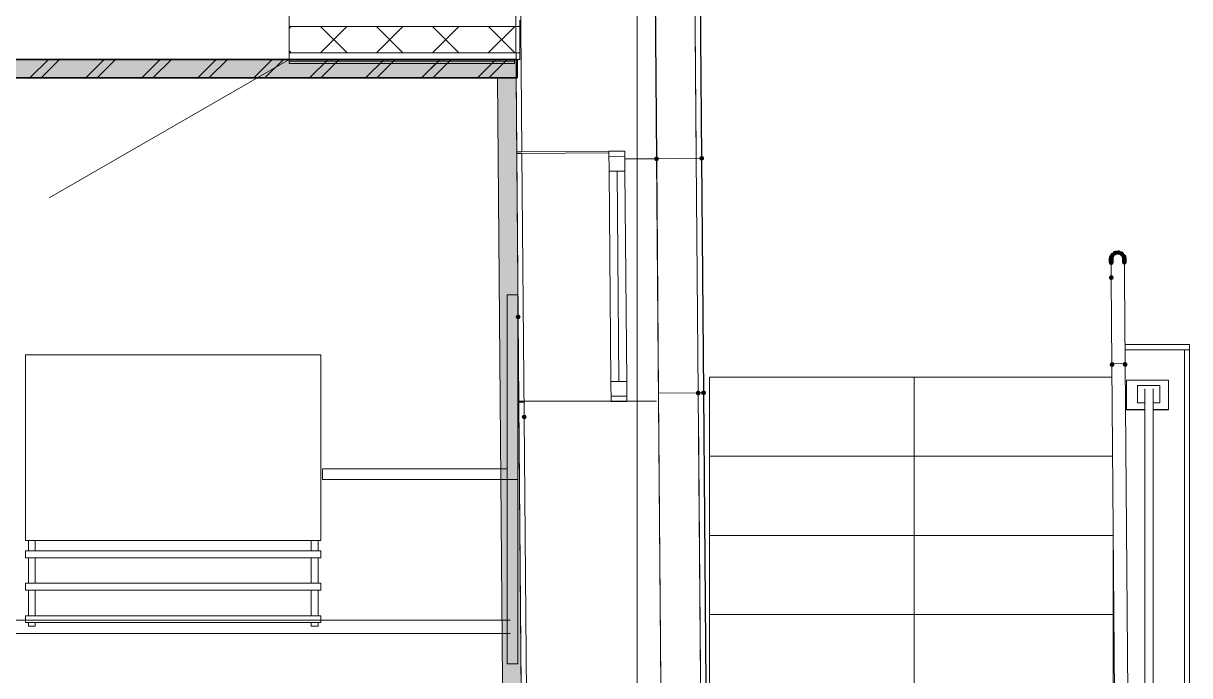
# Model space of a CAD drawing. Header units: millimetres. Extents: x -546 to 1681, y -650 to 1730.
# Drawn here: x 833.91 to 878.13, y 578.8 to 603.56 of the extents above; entities that cross this region are included whole.
import ezdxf
from ezdxf.xclip import XClip

# ---------------------------------------------------------------- set-up
doc = ezdxf.new("R2010")
doc.units = ezdxf.units.MM
doc.header["$XCLIPFRAME"] = 2

# ---------------------------------------------------------------- blocks, each defined once
blk = doc.blocks.new('3')
at = {"true_color": 0xfd8379}
h = blk.add_hatch(color=11, dxfattribs=at)
h.dxf.hatch_style = 2
h.paths.add_polyline_path([(899.805, 602.273), (899.805, 603.673), (919.805, 603.673), (919.805, 602.273)])
h = blk.add_hatch(color=11, dxfattribs=at)
h.dxf.hatch_style = 2
h.paths.add_polyline_path([(918.897, 602.273), (918.897, 603.673), (938.897, 603.673), (938.897, 602.273)])
at = {"color": 7, "lineweight": 0}
for points in [[(904.46, 602.273), (905.86, 603.673)], [(904.884, 602.273), (906.284, 603.673)], [(906.581, 602.273), (907.981, 603.673)], [(907.005, 602.273), (908.405, 603.673)], [(908.702, 602.273), (910.102, 603.673)], [(909.127, 602.273), (910.527, 603.673)], [(910.824, 602.273), (912.224, 603.673)], [(911.248, 602.273), (912.648, 603.673)], [(912.945, 602.273), (914.345, 603.673)], [(913.369, 602.273), (914.769, 603.673)], [(915.066, 602.273), (916.466, 603.673)], [(915.491, 602.273), (916.891, 603.673)], [(917.188, 602.273), (918.588, 603.673)], [(917.612, 602.273), (919.012, 603.673)], [(919.309, 602.273), (920.709, 603.673)], [(919.733, 602.273), (921.133, 603.673)], [(921.43, 602.273), (922.83, 603.673)], [(921.855, 602.273), (923.255, 603.673)], [(919.309, 602.273), (919.805, 602.769)], [(919.733, 602.273), (919.805, 602.345)]]:
    blk.add_lwpolyline(points, dxfattribs=at)

msp = doc.modelspace()

# ---------------------------------------------------------------- hatches: boundary and pattern name
at = {"true_color": 0xc7c8ca}
h = msp.add_hatch(color=9, dxfattribs=at)
h.dxf.hatch_style = 2
h.paths.add_polyline_path([(794.386, 601.485), (794.386, 602.185), (852.63, 602.185), (852.63, 601.485)])
at = {"true_color": 0xf1d696}
h = msp.add_hatch(color=41, dxfattribs=at)
h.dxf.hatch_style = 2
h.paths.add_polyline_path([(853.152, 532.762), (852.452, 532.762), (851.889, 601.485), (852.589, 601.485)])
h = msp.add_hatch(color=7)
h.dxf.hatch_style = 2
h.paths.add_polyline_path([(858.004, 598.423), (857.978, 598.486), (857.914, 598.513), (857.851, 598.486), (857.824, 598.423), (857.824, 598.413), (857.851, 598.349), (857.914, 598.323), (857.978, 598.349), (858.004, 598.413)])
h = msp.add_hatch(color=7)
h.dxf.hatch_style = 2
h.paths.add_polyline_path([(859.611, 598.525), (859.551, 598.493), (859.531, 598.427), (859.563, 598.366), (859.629, 598.346), (859.639, 598.347), (859.7, 598.38), (859.72, 598.446), (859.687, 598.506), (859.621, 598.526)])
h = msp.add_hatch(color=7)
h.dxf.hatch_style = 2
h.paths.add_polyline_path([(875.077, 594.719), (875.082, 594.65), (875.134, 594.605), (875.203, 594.61), (875.248, 594.662), (875.246, 594.74), (875.194, 594.785), (875.125, 594.78)])
h = msp.add_hatch(color=7)
h.dxf.hatch_style = 2
h.paths.add_polyline_path([(875.082, 594.733), (875.083, 594.664), (875.132, 594.616), (875.201, 594.617), (875.249, 594.666), (875.253, 594.676), (875.252, 594.745), (875.203, 594.793), (875.134, 594.792), (875.086, 594.743)])
h = msp.add_hatch(color=7)
h.dxf.hatch_style = 2
h.paths.add_polyline_path([(875.087, 594.746), (875.085, 594.677), (875.133, 594.627), (875.202, 594.626), (875.252, 594.673), (875.257, 594.751), (875.21, 594.801), (875.141, 594.803)])
h = msp.add_hatch(color=7)
h.dxf.hatch_style = 2
h.paths.add_polyline_path([(875.126, 594.816), (875.109, 594.749), (875.144, 594.69), (875.211, 594.673), (875.27, 594.708), (875.293, 594.782), (875.258, 594.842), (875.192, 594.859)])
h = msp.add_hatch(color=7)
h.dxf.hatch_style = 2
h.paths.add_polyline_path([(875.262, 594.924), (875.214, 594.874), (875.216, 594.805), (875.266, 594.758), (875.335, 594.759), (875.391, 594.813), (875.39, 594.882), (875.34, 594.93)])
h = msp.add_hatch(color=7)
h.dxf.hatch_style = 2
h.paths.add_polyline_path([(875.437, 594.951), (875.371, 594.931), (875.339, 594.871), (875.359, 594.805), (875.419, 594.772), (875.429, 594.771), (875.495, 594.791), (875.528, 594.852), (875.508, 594.918), (875.447, 594.95)])
h = msp.add_hatch(color=7)
h.dxf.hatch_style = 2
h.paths.add_polyline_path([(875.601, 594.888), (875.535, 594.905), (875.475, 594.87), (875.458, 594.803), (875.493, 594.744), (875.568, 594.721), (875.627, 594.756), (875.644, 594.822)])
h = msp.add_hatch(color=7)
h.dxf.hatch_style = 2
h.paths.add_polyline_path([(875.707, 594.761), (875.657, 594.809), (875.588, 594.807), (875.54, 594.757), (875.542, 594.688), (875.596, 594.632), (875.665, 594.633), (875.712, 594.683)])
h = msp.add_hatch(color=7)
h.dxf.hatch_style = 2
h.paths.add_polyline_path([(875.712, 594.749), (875.664, 594.798), (875.595, 594.799), (875.546, 594.751), (875.545, 594.682), (875.549, 594.672), (875.597, 594.623), (875.666, 594.622), (875.715, 594.67), (875.716, 594.739)])
h = msp.add_hatch(color=7)
h.dxf.hatch_style = 2
h.paths.add_polyline_path([(875.715, 594.742), (875.665, 594.79), (875.596, 594.788), (875.548, 594.738), (875.55, 594.669), (875.604, 594.613), (875.673, 594.614), (875.72, 594.664)])
h = msp.add_hatch(color=7)
h.dxf.hatch_style = 2
h.paths.add_polyline_path([(875.722, 594.725), (875.677, 594.777), (875.608, 594.782), (875.556, 594.737), (875.551, 594.668), (875.599, 594.607), (875.668, 594.602), (875.72, 594.647)])
h = msp.add_hatch(color=7)
h.dxf.hatch_style = 2
h.paths.add_polyline_path([(875.06, 594.622), (875.087, 594.558), (875.15, 594.532), (875.214, 594.558), (875.24, 594.622), (875.24, 594.632), (875.214, 594.695), (875.15, 594.722), (875.087, 594.695), (875.06, 594.632)])
h = msp.add_hatch(color=7)
h.dxf.hatch_style = 2
h.paths.add_polyline_path([(875.06, 594.612), (875.087, 594.548), (875.15, 594.522), (875.214, 594.548), (875.24, 594.612), (875.24, 594.622), (875.214, 594.685), (875.15, 594.712), (875.087, 594.685), (875.06, 594.622)])
h = msp.add_hatch(color=7)
h.dxf.hatch_style = 2
h.paths.add_polyline_path([(875.06, 594.61), (875.087, 594.546), (875.15, 594.52), (875.214, 594.546), (875.24, 594.61), (875.214, 594.675), (875.15, 594.702), (875.087, 594.675)])
h = msp.add_hatch(color=7)
h.dxf.hatch_style = 2
h.paths.add_polyline_path([(875.15, 594.702), (875.087, 594.675), (875.06, 594.612), (875.087, 594.548), (875.15, 594.522), (875.214, 594.548), (875.24, 594.612), (875.214, 594.675)])
h = msp.add_hatch(color=7)
h.dxf.hatch_style = 2
h.paths.add_polyline_path([(875.24, 594.612), (875.214, 594.675), (875.15, 594.702), (875.087, 594.675), (875.06, 594.612), (875.087, 594.547), (875.15, 594.521), (875.214, 594.547)])
h = msp.add_hatch(color=7)
h.dxf.hatch_style = 2
h.paths.add_polyline_path([(875.24, 594.611), (875.214, 594.674), (875.15, 594.701), (875.087, 594.674), (875.06, 594.611), (875.087, 594.546), (875.15, 594.52), (875.214, 594.546)])
h = msp.add_hatch(color=7)
h.dxf.hatch_style = 2
h.paths.add_polyline_path([(875.06, 594.608), (875.087, 594.544), (875.15, 594.518), (875.214, 594.544), (875.24, 594.608), (875.214, 594.673), (875.15, 594.7), (875.087, 594.673)])
h = msp.add_hatch(color=7)
h.dxf.hatch_style = 2
h.paths.add_polyline_path([(875.24, 594.61), (875.214, 594.673), (875.15, 594.7), (875.087, 594.673), (875.06, 594.61), (875.087, 594.543), (875.15, 594.517), (875.214, 594.543)])
h = msp.add_hatch(color=7)
h.dxf.hatch_style = 2
h.paths.add_polyline_path([(875.06, 594.604), (875.087, 594.54), (875.15, 594.514), (875.214, 594.54), (875.24, 594.604), (875.214, 594.671), (875.15, 594.698), (875.087, 594.671)])
h = msp.add_hatch(color=7)
h.dxf.hatch_style = 2
h.paths.add_polyline_path([(875.24, 594.607), (875.214, 594.67), (875.15, 594.697), (875.087, 594.67), (875.06, 594.607), (875.087, 594.539), (875.15, 594.513), (875.214, 594.539)])
h = msp.add_hatch(color=7)
h.dxf.hatch_style = 2
h.paths.add_polyline_path([(875.06, 594.6), (875.087, 594.536), (875.15, 594.51), (875.214, 594.536), (875.24, 594.6), (875.214, 594.667), (875.15, 594.694), (875.087, 594.667)])
h = msp.add_hatch(color=7)
h.dxf.hatch_style = 2
h.paths.add_polyline_path([(875.24, 594.603), (875.214, 594.666), (875.15, 594.693), (875.087, 594.666), (875.06, 594.603), (875.087, 594.534), (875.15, 594.508), (875.214, 594.534)])
h = msp.add_hatch(color=7)
h.dxf.hatch_style = 2
h.paths.add_polyline_path([(875.06, 594.594), (875.087, 594.53), (875.15, 594.504), (875.214, 594.53), (875.24, 594.594), (875.214, 594.663), (875.15, 594.69), (875.087, 594.663)])
h = msp.add_hatch(color=7)
h.dxf.hatch_style = 2
h.paths.add_polyline_path([(875.24, 594.598), (875.214, 594.661), (875.15, 594.688), (875.087, 594.661), (875.06, 594.598), (875.087, 594.528), (875.15, 594.502), (875.214, 594.528)])
h = msp.add_hatch(color=7)
h.dxf.hatch_style = 2
h.paths.add_polyline_path([(875.06, 594.588), (875.087, 594.524), (875.15, 594.498), (875.214, 594.524), (875.24, 594.588), (875.214, 594.657), (875.15, 594.684), (875.087, 594.657)])
h = msp.add_hatch(color=7)
h.dxf.hatch_style = 2
h.paths.add_polyline_path([(875.24, 594.592), (875.214, 594.655), (875.15, 594.682), (875.087, 594.655), (875.06, 594.592), (875.087, 594.52), (875.15, 594.494), (875.214, 594.52)])
h = msp.add_hatch(color=7)
h.dxf.hatch_style = 2
h.paths.add_polyline_path([(875.06, 594.58), (875.087, 594.516), (875.15, 594.49), (875.214, 594.516), (875.24, 594.58), (875.214, 594.651), (875.15, 594.678), (875.087, 594.651)])
h = msp.add_hatch(color=7)
h.dxf.hatch_style = 2
h.paths.add_polyline_path([(875.24, 594.584), (875.214, 594.647), (875.15, 594.674), (875.087, 594.647), (875.06, 594.584), (875.087, 594.512), (875.15, 594.486), (875.214, 594.512)])
h = msp.add_hatch(color=7)
h.dxf.hatch_style = 2
h.paths.add_polyline_path([(875.06, 594.572), (875.087, 594.508), (875.15, 594.482), (875.214, 594.508), (875.24, 594.572), (875.214, 594.643), (875.15, 594.67), (875.087, 594.643)])
h = msp.add_hatch(color=7)
h.dxf.hatch_style = 2
h.paths.add_polyline_path([(875.24, 594.576), (875.214, 594.639), (875.15, 594.666), (875.087, 594.639), (875.06, 594.576), (875.087, 594.503), (875.15, 594.477), (875.214, 594.503)])
h = msp.add_hatch(color=7)
h.dxf.hatch_style = 2
h.paths.add_polyline_path([(875.06, 594.563), (875.087, 594.499), (875.15, 594.473), (875.214, 594.499), (875.24, 594.563), (875.214, 594.635), (875.15, 594.662), (875.087, 594.635)])
h = msp.add_hatch(color=7)
h.dxf.hatch_style = 2
h.paths.add_polyline_path([(875.24, 594.567), (875.214, 594.63), (875.15, 594.657), (875.087, 594.63), (875.06, 594.567), (875.06, 594.556), (875.087, 594.492), (875.15, 594.466), (875.214, 594.492), (875.24, 594.556)])
h = msp.add_hatch(color=7)
h.dxf.hatch_style = 2
h.paths.add_polyline_path([(875.06, 594.552), (875.087, 594.488), (875.15, 594.462), (875.214, 594.488), (875.24, 594.552), (875.24, 594.563), (875.214, 594.626), (875.15, 594.653), (875.087, 594.626), (875.06, 594.563)])
h = msp.add_hatch(color=7)
h.dxf.hatch_style = 2
h.paths.add_polyline_path([(875.24, 594.556), (875.214, 594.619), (875.15, 594.646), (875.087, 594.619), (875.06, 594.556), (875.06, 594.545), (875.087, 594.481), (875.15, 594.455), (875.214, 594.481), (875.24, 594.545)])
h = msp.add_hatch(color=7)
h.dxf.hatch_style = 2
h.paths.add_polyline_path([(875.06, 594.541), (875.087, 594.477), (875.15, 594.451), (875.214, 594.477), (875.24, 594.541), (875.24, 594.552), (875.214, 594.615), (875.15, 594.642), (875.087, 594.615), (875.06, 594.552)])
h = msp.add_hatch(color=7)
h.dxf.hatch_style = 2
h.paths.add_polyline_path([(875.24, 594.545), (875.214, 594.608), (875.15, 594.635), (875.087, 594.608), (875.06, 594.545), (875.06, 594.532), (875.087, 594.468), (875.15, 594.442), (875.214, 594.468), (875.24, 594.532)])
h = msp.add_hatch(color=7)
h.dxf.hatch_style = 2
h.paths.add_polyline_path([(875.06, 594.529), (875.087, 594.465), (875.15, 594.439), (875.214, 594.465), (875.24, 594.529), (875.24, 594.541), (875.214, 594.604), (875.15, 594.631), (875.087, 594.604), (875.06, 594.541)])
h = msp.add_hatch(color=7)
h.dxf.hatch_style = 2
h.paths.add_polyline_path([(875.061, 594.641), (875.081, 594.575), (875.141, 594.542), (875.207, 594.562), (875.24, 594.623), (875.241, 594.633), (875.221, 594.699), (875.16, 594.731), (875.094, 594.711), (875.062, 594.651)])
h = msp.add_hatch(color=7)
h.dxf.hatch_style = 2
h.paths.add_polyline_path([(875.24, 594.539), (875.209, 594.6), (875.143, 594.621), (875.082, 594.59), (875.061, 594.525), (875.062, 594.512), (875.093, 594.45), (875.158, 594.429), (875.22, 594.46), (875.241, 594.526)])
h = msp.add_hatch(color=7)
h.dxf.hatch_style = 2
h.paths.add_polyline_path([(875.062, 594.509), (875.093, 594.447), (875.158, 594.426), (875.22, 594.457), (875.241, 594.523), (875.24, 594.536), (875.209, 594.597), (875.143, 594.618), (875.082, 594.587), (875.061, 594.522)])
h = msp.add_hatch(color=7)
h.dxf.hatch_style = 2
h.paths.add_polyline_path([(875.241, 594.519), (875.215, 594.582), (875.151, 594.609), (875.088, 594.582), (875.061, 594.519), (875.061, 594.504), (875.088, 594.44), (875.151, 594.414), (875.215, 594.44), (875.241, 594.504)])
h = msp.add_hatch(color=7)
h.dxf.hatch_style = 2
h.paths.add_polyline_path([(875.061, 594.502), (875.088, 594.438), (875.151, 594.412), (875.215, 594.438), (875.241, 594.502), (875.241, 594.516), (875.215, 594.579), (875.151, 594.606), (875.088, 594.579), (875.061, 594.516)])
h = msp.add_hatch(color=7)
h.dxf.hatch_style = 2
h.paths.add_polyline_path([(875.061, 594.487), (875.088, 594.423), (875.151, 594.397), (875.215, 594.423), (875.241, 594.487), (875.241, 594.502), (875.215, 594.565), (875.151, 594.592), (875.088, 594.565), (875.061, 594.502)])
h = msp.add_hatch(color=7)
h.dxf.hatch_style = 2
h.paths.add_polyline_path([(875.061, 594.472), (875.088, 594.408), (875.151, 594.382), (875.215, 594.408), (875.241, 594.472), (875.241, 594.487), (875.215, 594.55), (875.151, 594.577), (875.088, 594.55), (875.061, 594.487)])
h = msp.add_hatch(color=7)
h.dxf.hatch_style = 2
h.paths.add_polyline_path([(875.063, 594.659), (875.077, 594.592), (875.134, 594.553), (875.201, 594.567), (875.24, 594.624), (875.242, 594.634), (875.228, 594.702), (875.171, 594.74), (875.103, 594.726), (875.065, 594.669)])
h = msp.add_hatch(color=7)
h.dxf.hatch_style = 2
h.paths.add_polyline_path([(875.064, 594.661), (875.084, 594.595), (875.144, 594.562), (875.21, 594.582), (875.243, 594.643), (875.244, 594.653), (875.224, 594.719), (875.163, 594.751), (875.097, 594.731), (875.065, 594.671)])
h = msp.add_hatch(color=7)
h.dxf.hatch_style = 2
h.paths.add_polyline_path([(875.066, 594.681), (875.078, 594.613), (875.135, 594.574), (875.203, 594.586), (875.242, 594.642), (875.232, 594.719), (875.176, 594.759), (875.108, 594.747)])
h = msp.add_hatch(color=7)
h.dxf.hatch_style = 2
h.paths.add_polyline_path([(875.07, 594.697), (875.077, 594.628), (875.13, 594.584), (875.199, 594.592), (875.243, 594.645), (875.246, 594.655), (875.238, 594.723), (875.185, 594.767), (875.117, 594.76), (875.073, 594.707)])
h = msp.add_hatch(color=7)
h.dxf.hatch_style = 2
h.paths.add_polyline_path([(875.073, 594.707), (875.08, 594.638), (875.133, 594.594), (875.202, 594.602), (875.246, 594.655), (875.249, 594.665), (875.241, 594.733), (875.188, 594.777), (875.12, 594.77), (875.076, 594.717)])
h = msp.add_hatch(color=7)
h.dxf.hatch_style = 2
h.paths.add_polyline_path([(875.728, 594.705), (875.689, 594.762), (875.622, 594.776), (875.565, 594.738), (875.551, 594.67), (875.553, 594.66), (875.591, 594.603), (875.659, 594.589), (875.716, 594.628), (875.73, 594.695)])
h = msp.add_hatch(color=7)
h.dxf.hatch_style = 2
h.paths.add_polyline_path([(875.728, 594.704), (875.684, 594.757), (875.615, 594.764), (875.562, 594.72), (875.555, 594.652), (875.558, 594.642), (875.602, 594.589), (875.67, 594.581), (875.723, 594.625), (875.731, 594.694)])
h = msp.add_hatch(color=7)
h.dxf.hatch_style = 2
h.paths.add_polyline_path([(875.732, 594.687), (875.693, 594.744), (875.625, 594.756), (875.568, 594.716), (875.556, 594.648), (875.598, 594.583), (875.666, 594.571), (875.722, 594.61)])
h = msp.add_hatch(color=7)
h.dxf.hatch_style = 2
h.paths.add_polyline_path([(875.736, 594.668), (875.703, 594.728), (875.637, 594.748), (875.577, 594.716), (875.557, 594.65), (875.558, 594.64), (875.59, 594.579), (875.656, 594.559), (875.717, 594.592), (875.737, 594.658)])
h = msp.add_hatch(color=7)
h.dxf.hatch_style = 2
h.paths.add_polyline_path([(875.736, 594.666), (875.697, 594.723), (875.63, 594.737), (875.573, 594.699), (875.559, 594.631), (875.561, 594.621), (875.599, 594.564), (875.667, 594.55), (875.724, 594.589), (875.738, 594.656)])
h = msp.add_hatch(color=7)
h.dxf.hatch_style = 2
h.paths.add_polyline_path([(875.739, 594.639), (875.713, 594.702), (875.649, 594.729), (875.586, 594.702), (875.559, 594.639), (875.559, 594.629), (875.586, 594.565), (875.649, 594.539), (875.713, 594.565), (875.739, 594.629)])
h = msp.add_hatch(color=7)
h.dxf.hatch_style = 2
h.paths.add_polyline_path([(875.739, 594.638), (875.706, 594.698), (875.64, 594.718), (875.58, 594.686), (875.56, 594.62), (875.561, 594.61), (875.593, 594.549), (875.659, 594.529), (875.72, 594.562), (875.74, 594.628)])
h = msp.add_hatch(color=7)
h.dxf.hatch_style = 2
h.paths.add_polyline_path([(875.74, 594.619), (875.714, 594.682), (875.65, 594.709), (875.587, 594.682), (875.56, 594.619), (875.587, 594.552), (875.65, 594.526), (875.714, 594.552)])
h = msp.add_hatch(color=7)
h.dxf.hatch_style = 2
h.paths.add_polyline_path([(875.65, 594.706), (875.587, 594.679), (875.56, 594.616), (875.587, 594.552), (875.65, 594.526), (875.714, 594.552), (875.74, 594.616), (875.714, 594.679)])
h = msp.add_hatch(color=7)
h.dxf.hatch_style = 2
h.paths.add_polyline_path([(875.74, 594.616), (875.714, 594.679), (875.65, 594.706), (875.587, 594.679), (875.56, 594.616), (875.587, 594.55), (875.65, 594.524), (875.714, 594.55)])
h = msp.add_hatch(color=7)
h.dxf.hatch_style = 2
h.paths.add_polyline_path([(875.56, 594.615), (875.587, 594.551), (875.65, 594.525), (875.714, 594.551), (875.74, 594.615), (875.714, 594.679), (875.65, 594.706), (875.587, 594.679)])
h = msp.add_hatch(color=7)
h.dxf.hatch_style = 2
h.paths.add_polyline_path([(875.56, 594.613), (875.587, 594.549), (875.65, 594.523), (875.714, 594.549), (875.74, 594.613), (875.714, 594.678), (875.65, 594.705), (875.587, 594.678)])
h = msp.add_hatch(color=7)
h.dxf.hatch_style = 2
h.paths.add_polyline_path([(875.74, 594.614), (875.714, 594.677), (875.65, 594.704), (875.587, 594.677), (875.56, 594.614), (875.587, 594.547), (875.65, 594.521), (875.714, 594.547)])
h = msp.add_hatch(color=7)
h.dxf.hatch_style = 2
h.paths.add_polyline_path([(875.56, 594.61), (875.587, 594.546), (875.65, 594.52), (875.714, 594.546), (875.74, 594.61), (875.714, 594.676), (875.65, 594.703), (875.587, 594.676)])
h = msp.add_hatch(color=7)
h.dxf.hatch_style = 2
h.paths.add_polyline_path([(875.74, 594.611), (875.714, 594.674), (875.65, 594.701), (875.587, 594.674), (875.56, 594.611), (875.587, 594.544), (875.65, 594.518), (875.714, 594.544)])
h = msp.add_hatch(color=7)
h.dxf.hatch_style = 2
h.paths.add_polyline_path([(875.56, 594.606), (875.587, 594.542), (875.65, 594.516), (875.714, 594.542), (875.74, 594.606), (875.714, 594.673), (875.65, 594.7), (875.587, 594.673)])
h = msp.add_hatch(color=7)
h.dxf.hatch_style = 2
h.paths.add_polyline_path([(875.74, 594.608), (875.714, 594.671), (875.65, 594.698), (875.587, 594.671), (875.56, 594.608), (875.587, 594.539), (875.65, 594.513), (875.714, 594.539)])
h = msp.add_hatch(color=7)
h.dxf.hatch_style = 2
h.paths.add_polyline_path([(875.56, 594.6), (875.587, 594.536), (875.65, 594.51), (875.714, 594.536), (875.74, 594.6), (875.714, 594.669), (875.65, 594.696), (875.587, 594.669)])
h = msp.add_hatch(color=7)
h.dxf.hatch_style = 2
h.paths.add_polyline_path([(875.74, 594.603), (875.714, 594.666), (875.65, 594.693), (875.587, 594.666), (875.56, 594.603), (875.587, 594.534), (875.65, 594.508), (875.714, 594.534)])
h = msp.add_hatch(color=7)
h.dxf.hatch_style = 2
h.paths.add_polyline_path([(875.56, 594.594), (875.587, 594.53), (875.65, 594.504), (875.714, 594.53), (875.74, 594.594), (875.714, 594.663), (875.65, 594.69), (875.587, 594.663)])
h = msp.add_hatch(color=7)
h.dxf.hatch_style = 2
h.paths.add_polyline_path([(875.74, 594.598), (875.714, 594.661), (875.65, 594.688), (875.587, 594.661), (875.56, 594.598), (875.587, 594.527), (875.65, 594.501), (875.714, 594.527)])
h = msp.add_hatch(color=7)
h.dxf.hatch_style = 2
h.paths.add_polyline_path([(875.56, 594.586), (875.587, 594.522), (875.65, 594.496), (875.714, 594.522), (875.74, 594.586), (875.714, 594.657), (875.65, 594.684), (875.587, 594.657)])
h = msp.add_hatch(color=7)
h.dxf.hatch_style = 2
h.paths.add_polyline_path([(875.74, 594.591), (875.714, 594.654), (875.65, 594.681), (875.587, 594.654), (875.56, 594.591), (875.587, 594.52), (875.65, 594.494), (875.714, 594.52)])
h = msp.add_hatch(color=7)
h.dxf.hatch_style = 2
h.paths.add_polyline_path([(875.56, 594.578), (875.587, 594.514), (875.65, 594.488), (875.714, 594.514), (875.74, 594.578), (875.714, 594.649), (875.65, 594.676), (875.587, 594.649)])
h = msp.add_hatch(color=7)
h.dxf.hatch_style = 2
h.paths.add_polyline_path([(875.74, 594.584), (875.714, 594.647), (875.65, 594.674), (875.587, 594.647), (875.56, 594.584), (875.587, 594.511), (875.65, 594.485), (875.714, 594.511)])
h = msp.add_hatch(color=7)
h.dxf.hatch_style = 2
h.paths.add_polyline_path([(875.56, 594.568), (875.587, 594.504), (875.65, 594.478), (875.714, 594.504), (875.74, 594.568), (875.74, 594.578), (875.714, 594.641), (875.65, 594.668), (875.587, 594.641), (875.56, 594.578)])
h = msp.add_hatch(color=7)
h.dxf.hatch_style = 2
h.paths.add_polyline_path([(875.74, 594.575), (875.714, 594.638), (875.65, 594.665), (875.587, 594.638), (875.56, 594.575), (875.587, 594.502), (875.65, 594.476), (875.714, 594.502)])
h = msp.add_hatch(color=7)
h.dxf.hatch_style = 2
h.paths.add_polyline_path([(875.56, 594.557), (875.587, 594.493), (875.65, 594.467), (875.714, 594.493), (875.74, 594.557), (875.74, 594.568), (875.714, 594.631), (875.65, 594.658), (875.587, 594.631), (875.56, 594.568)])
h = msp.add_hatch(color=7)
h.dxf.hatch_style = 2
h.paths.add_polyline_path([(875.74, 594.566), (875.714, 594.629), (875.65, 594.656), (875.587, 594.629), (875.56, 594.566), (875.56, 594.555), (875.587, 594.491), (875.65, 594.465), (875.714, 594.491), (875.74, 594.555)])
h = msp.add_hatch(color=7)
h.dxf.hatch_style = 2
h.paths.add_polyline_path([(875.56, 594.545), (875.587, 594.481), (875.65, 594.455), (875.714, 594.481), (875.74, 594.545), (875.74, 594.557), (875.714, 594.62), (875.65, 594.647), (875.587, 594.62), (875.56, 594.557)])
h = msp.add_hatch(color=7)
h.dxf.hatch_style = 2
h.paths.add_polyline_path([(875.74, 594.555), (875.714, 594.618), (875.65, 594.645), (875.587, 594.618), (875.56, 594.555), (875.56, 594.544), (875.587, 594.48), (875.65, 594.454), (875.714, 594.48), (875.74, 594.544)])
h = msp.add_hatch(color=7)
h.dxf.hatch_style = 2
h.paths.add_polyline_path([(875.56, 594.533), (875.587, 594.469), (875.65, 594.443), (875.714, 594.469), (875.74, 594.533), (875.74, 594.545), (875.714, 594.608), (875.65, 594.635), (875.587, 594.608), (875.56, 594.545)])
h = msp.add_hatch(color=7)
h.dxf.hatch_style = 2
h.paths.add_polyline_path([(875.74, 594.544), (875.714, 594.607), (875.65, 594.634), (875.587, 594.607), (875.56, 594.544), (875.56, 594.532), (875.587, 594.468), (875.65, 594.442), (875.714, 594.468), (875.74, 594.532)])
h = msp.add_hatch(color=7)
h.dxf.hatch_style = 2
h.paths.add_polyline_path([(875.562, 594.512), (875.592, 594.451), (875.658, 594.429), (875.719, 594.46), (875.741, 594.525), (875.74, 594.539), (875.709, 594.601), (875.644, 594.622), (875.582, 594.592), (875.561, 594.526)])
h = msp.add_hatch(color=7)
h.dxf.hatch_style = 2
h.paths.add_polyline_path([(875.74, 594.538), (875.709, 594.6), (875.644, 594.621), (875.582, 594.591), (875.561, 594.525), (875.562, 594.511), (875.592, 594.45), (875.658, 594.428), (875.719, 594.459), (875.741, 594.524)])
h = msp.add_hatch(color=7)
h.dxf.hatch_style = 2
h.paths.add_polyline_path([(875.561, 594.504), (875.588, 594.44), (875.651, 594.414), (875.715, 594.44), (875.741, 594.504), (875.741, 594.519), (875.715, 594.582), (875.651, 594.609), (875.588, 594.582), (875.561, 594.519)])
h = msp.add_hatch(color=7)
h.dxf.hatch_style = 2
h.paths.add_polyline_path([(875.741, 594.518), (875.715, 594.581), (875.651, 594.608), (875.588, 594.581), (875.561, 594.518), (875.561, 594.504), (875.588, 594.44), (875.651, 594.414), (875.715, 594.44), (875.741, 594.504)])
h = msp.add_hatch(color=7)
h.dxf.hatch_style = 2
h.paths.add_polyline_path([(875.741, 594.504), (875.715, 594.567), (875.651, 594.594), (875.588, 594.567), (875.561, 594.504), (875.561, 594.49), (875.588, 594.426), (875.651, 594.4), (875.715, 594.426), (875.741, 594.49)])
h = msp.add_hatch(color=7)
h.dxf.hatch_style = 2
h.paths.add_polyline_path([(875.245, 593.924), (875.211, 593.984), (875.144, 594.002), (875.084, 593.968), (875.066, 593.902), (875.101, 593.834), (875.168, 593.815), (875.227, 593.849)])
h = msp.add_hatch(color=7)
h.dxf.hatch_style = 2
h.paths.add_polyline_path([(852.669, 592.328), (852.733, 592.354), (852.759, 592.418), (852.733, 592.481), (852.669, 592.508), (852.599, 592.481), (852.572, 592.418), (852.599, 592.354)])
h = msp.add_hatch(color=7)
h.dxf.hatch_style = 2
h.paths.add_polyline_path([(875.265, 590.566), (875.28, 590.634), (875.243, 590.692), (875.175, 590.706), (875.117, 590.669), (875.108, 590.656), (875.094, 590.589), (875.131, 590.531), (875.198, 590.516), (875.256, 590.553)])
h = msp.add_hatch(color=7)
h.dxf.hatch_style = 2
h.paths.add_polyline_path([(875.606, 590.562), (875.662, 590.521), (875.73, 590.532), (875.77, 590.588), (875.759, 590.656), (875.751, 590.669), (875.695, 590.709), (875.627, 590.698), (875.587, 590.642), (875.598, 590.575)])
h = msp.add_hatch(color=7)
h.dxf.hatch_style = 2
h.paths.add_polyline_path([(859.583, 589.535), (859.557, 589.598), (859.493, 589.625), (859.43, 589.598), (859.403, 589.535), (859.403, 589.525), (859.43, 589.461), (859.493, 589.435), (859.557, 589.461), (859.583, 589.525)])
h = msp.add_hatch(color=7)
h.dxf.hatch_style = 2
h.paths.add_polyline_path([(859.493, 589.625), (859.43, 589.598), (859.403, 589.535), (859.43, 589.471), (859.493, 589.445), (859.557, 589.471), (859.583, 589.535), (859.557, 589.598)])
h = msp.add_hatch(color=7)
h.dxf.hatch_style = 2
h.paths.add_polyline_path([(859.702, 589.447), (859.766, 589.473), (859.792, 589.537), (859.766, 589.6), (859.702, 589.627), (859.692, 589.627), (859.629, 589.6), (859.602, 589.537), (859.629, 589.473), (859.692, 589.447)])
h = msp.add_hatch(color=7)
h.dxf.hatch_style = 2
h.paths.add_polyline_path([(852.893, 588.712), (852.83, 588.685), (852.803, 588.622), (852.83, 588.558), (852.893, 588.532), (852.964, 588.558), (852.99, 588.622), (852.964, 588.685)])

# ---------------------------------------------------------------- linework, layer by layer
at = {"color": 7, "lineweight": 0}
for points in [[(857.173, 197.821), (857.173, 730.152)], [(857.173, 207.047), (857.173, 730.152)], [(857.914, 598.423), (857.64, 632.308)], [(857.647, 632.308), (857.921, 598.423)], [(859.419, 598.675), (859.147, 632.32)], [(859.147, 632.31), (859.421, 598.435)], [(859.346, 632.321), (859.62, 598.436)], [(859.621, 598.436), (859.347, 632.321)], [(859.63, 598.437), (859.356, 632.321)], [(852.611, 598.68), (852.344, 631.765)], [(852.811, 598.681), (852.544, 631.766)], [(843.979, 603.844), (843.979, 602.035)], [(852.729, 602.185), (852.729, 603.685)], [(843.979, 603.364), (844.05, 603.435)], [(852.729, 603.435), (843.979, 603.435)], [(845.171, 602.435), (846.171, 603.435)], [(846.178, 602.435), (845.178, 603.435)], [(847.293, 602.435), (848.293, 603.435)], [(848.299, 602.435), (847.299, 603.435)], [(849.414, 602.435), (850.414, 603.435)], [(850.42, 602.435), (849.42, 603.435)], [(851.535, 602.435), (852.535, 603.435)], [(852.542, 602.435), (851.542, 603.435)], [(844.057, 602.435), (843.979, 602.512)], [(852.729, 602.435), (843.979, 602.435)], [(852.63, 602.185), (793.686, 602.185)], [(843.979, 602.185), (834.886, 596.935)], [(852.531, 602.185), (843.979, 602.185)], [(843.979, 602.125), (852.531, 602.125)], [(843.979, 602.035), (852.531, 602.035)], [(852.531, 602.035), (852.531, 602.185)], [(852.531, 602.185), (852.729, 602.185)], [(852.63, 602.185), (852.63, 601.485)], [(794.386, 601.485), (851.889, 601.485)], [(851.889, 601.485), (852.452, 532.762)], [(852.589, 601.485), (852.63, 601.485)], [(853.152, 532.762), (852.589, 601.485)], [(852.611, 598.68), (852.811, 598.681)], [(852.662, 592.418), (852.611, 598.68)], [(852.612, 598.62), (852.812, 598.621)], [(852.811, 598.681), (856.111, 598.708)], [(856.112, 598.648), (852.812, 598.621)], [(852.812, 598.621), (852.893, 588.622)], [(856.111, 598.708), (856.711, 598.713)], [(856.711, 598.713), (856.111, 598.708)], [(856.117, 597.948), (856.111, 598.708)], [(856.111, 598.708), (856.117, 597.948)], [(856.113, 598.508), (856.713, 598.513)], [(856.711, 598.713), (856.717, 597.953)], [(856.717, 597.953), (856.711, 598.713)], [(856.714, 598.413), (857.914, 598.423)], [(857.914, 598.413), (856.714, 598.403)], [(858.175, 566.074), (857.914, 598.413)], [(857.921, 598.423), (859.621, 598.436)], [(857.993, 589.523), (857.921, 598.423)], [(859.493, 589.535), (859.421, 598.435)], [(859.692, 589.537), (859.62, 598.436)], [(859.621, 598.436), (859.693, 589.537)], [(859.63, 598.437), (859.702, 589.537)], [(856.717, 597.953), (856.117, 597.948)], [(856.182, 589.968), (856.117, 597.948)], [(856.417, 597.951), (856.482, 589.971)], [(856.717, 597.953), (856.782, 589.973)], [(875.151, 594.504), (875.151, 594.488)], [(875.151, 594.488), (875.151, 594.472)], [(875.151, 594.455), (875.151, 594.472)], [(875.151, 594.472), (875.151, 594.455)], [(875.151, 594.438), (875.151, 594.455)], [(875.151, 594.455), (875.151, 594.437)], [(875.151, 594.42), (875.151, 594.438)], [(875.151, 594.437), (875.151, 594.417)], [(875.152, 594.402), (875.151, 594.42)], [(875.151, 594.417), (875.152, 594.398)], [(875.152, 594.382), (875.152, 594.402)], [(875.152, 594.398), (875.152, 594.377)], [(875.152, 594.362), (875.152, 594.382)], [(875.152, 594.377), (875.152, 594.355)], [(875.152, 594.342), (875.152, 594.362)], [(875.152, 594.355), (875.152, 594.333)], [(875.152, 594.321), (875.152, 594.342)], [(875.651, 594.488), (875.651, 594.504)], [(875.651, 594.49), (875.651, 594.474)], [(875.651, 594.472), (875.651, 594.488)], [(875.651, 594.474), (875.651, 594.457)], [(875.651, 594.454), (875.651, 594.472)], [(875.651, 594.457), (875.651, 594.44)], [(875.651, 594.435), (875.651, 594.454)], [(875.651, 594.44), (875.651, 594.422)], [(875.651, 594.416), (875.651, 594.435)], [(875.651, 594.422), (875.652, 594.403)], [(875.652, 594.396), (875.651, 594.416)], [(875.652, 594.403), (875.652, 594.384)], [(875.652, 594.375), (875.652, 594.396)], [(875.652, 594.384), (875.652, 594.364)], [(875.652, 594.354), (875.652, 594.375)], [(875.652, 594.364), (875.652, 594.343)], [(875.652, 594.331), (875.652, 594.354)], [(875.652, 594.343), (875.652, 594.322)], [(875.152, 594.333), (875.152, 594.31)], [(875.152, 594.299), (875.152, 594.321)], [(875.152, 594.31), (875.152, 594.287)], [(875.153, 594.277), (875.152, 594.299)], [(875.152, 594.287), (875.153, 594.263)], [(875.153, 594.254), (875.153, 594.274)], [(875.153, 594.263), (875.153, 594.238)], [(875.153, 594.231), (875.153, 594.254)], [(875.153, 594.238), (875.153, 594.213)], [(875.153, 594.207), (875.153, 594.231)], [(875.153, 594.213), (875.153, 594.187)], [(875.153, 594.183), (875.153, 594.207)], [(875.153, 594.187), (875.153, 594.161)], [(875.153, 594.159), (875.153, 594.183)], [(875.153, 594.161), (875.154, 594.135)], [(875.154, 594.134), (875.153, 594.159)], [(875.154, 594.135), (875.154, 594.108)], [(875.154, 594.109), (875.154, 594.134)], [(875.154, 594.084), (875.154, 594.109)], [(875.154, 594.108), (875.154, 594.08)], [(875.154, 594.059), (875.154, 594.084)], [(875.154, 594.08), (875.154, 594.053)], [(875.154, 594.034), (875.154, 594.059)], [(875.154, 594.053), (875.155, 594.025)], [(875.155, 594.008), (875.154, 594.034)], [(875.155, 594.025), (875.155, 593.997)], [(875.155, 593.983), (875.155, 594.008)], [(875.155, 593.997), (875.155, 593.969)], [(875.155, 593.957), (875.155, 593.983)], [(875.155, 593.969), (875.155, 593.941)], [(875.155, 593.931), (875.155, 593.957)], [(875.155, 593.941), (875.155, 593.913)], [(875.156, 593.906), (875.155, 593.931)], [(875.156, 593.905), (875.182, 590.605)], [(875.652, 594.308), (875.652, 594.331)], [(875.652, 594.322), (875.652, 594.3)], [(875.652, 594.285), (875.652, 594.308)], [(875.652, 594.3), (875.653, 594.278)], [(875.653, 594.26), (875.652, 594.285)], [(875.653, 594.278), (875.653, 594.255)], [(875.653, 594.235), (875.653, 594.26)], [(875.653, 594.255), (875.653, 594.232)], [(875.653, 594.21), (875.653, 594.235)], [(875.653, 594.232), (875.653, 594.208)], [(875.653, 594.184), (875.653, 594.21)], [(875.653, 594.208), (875.653, 594.184)], [(875.653, 594.184), (875.653, 594.16)], [(875.653, 594.158), (875.653, 594.184)], [(875.653, 594.16), (875.654, 594.136)], [(875.654, 594.131), (875.653, 594.158)], [(875.654, 594.136), (875.654, 594.111)], [(875.654, 594.104), (875.654, 594.131)], [(875.654, 594.111), (875.654, 594.086)], [(875.654, 594.077), (875.654, 594.104)], [(875.654, 594.086), (875.654, 594.06)], [(875.654, 594.049), (875.654, 594.077)], [(875.654, 594.06), (875.654, 594.035)], [(875.655, 594.022), (875.654, 594.049)], [(875.654, 594.035), (875.655, 594.009)], [(875.655, 593.994), (875.655, 594.022)], [(875.655, 594.009), (875.655, 593.984)], [(875.655, 593.965), (875.655, 593.994)], [(875.655, 593.984), (875.655, 593.958)], [(875.655, 593.937), (875.655, 593.965)], [(875.655, 593.958), (875.655, 593.933)], [(875.656, 593.909), (875.655, 593.937)], [(875.655, 593.933), (875.655, 593.91)], [(875.682, 590.609), (875.656, 593.909)], [(852.695, 589.18), (852.669, 592.418)], [(875.676, 591.372), (878.127, 591.372)], [(878.127, 591.372), (878.127, 546.272)], [(878.127, 591.372), (878.127, 546.372)], [(875.678, 591.172), (877.927, 591.172)], [(877.927, 591.172), (877.927, 590.798)], [(877.927, 591.172), (878.127, 591.172)], [(875.182, 590.605), (875.397, 564.071)], [(875.215, 590.631), (875.191, 590.618)], [(875.255, 590.642), (875.215, 590.631)], [(875.307, 590.65), (875.255, 590.642)], [(875.432, 590.658), (875.307, 590.65)], [(875.557, 590.652), (875.432, 590.658)], [(875.648, 590.634), (875.557, 590.652)], [(875.674, 590.622), (875.648, 590.634)], [(875.897, 564.075), (875.682, 590.609)], [(877.927, 546.472), (877.927, 590.798)], [(856.782, 589.973), (856.182, 589.968)], [(856.182, 589.968), (856.188, 589.208)], [(856.182, 589.968), (856.188, 589.208)], [(856.788, 589.213), (856.782, 589.973)], [(856.788, 589.213), (856.782, 589.973)], [(875.186, 590.129), (859.927, 590.129)], [(859.927, 590.129), (859.927, 587.129)], [(875.186, 590.129), (859.927, 590.129)], [(867.677, 590.129), (867.677, 587.129)], [(877.327, 590.013), (875.733, 590.013)], [(875.733, 590.013), (875.733, 588.909)], [(877.327, 588.909), (877.327, 590.013)], [(859.493, 589.535), (857.993, 589.523)], [(857.993, 589.523), (858.182, 566.074)], [(859.693, 589.537), (859.493, 589.535)], [(859.493, 589.525), (859.682, 566.086)], [(859.692, 589.537), (859.883, 565.752)], [(859.882, 566.088), (859.693, 589.537)], [(859.893, 565.752), (859.702, 589.537)], [(877, 589.815), (876.148, 589.815)], [(876.148, 589.815), (876.148, 589.161)], [(876.427, 567.575), (876.427, 589.692)], [(876.747, 589.692), (876.747, 567.575)], [(877, 589.161), (877, 589.815)], [(852.895, 589.182), (852.695, 589.18)], [(852.695, 589.18), (852.883, 566.031)], [(852.716, 589.226), (857.916, 589.226)], [(852.9, 588.622), (852.895, 589.182)], [(856.186, 589.408), (856.786, 589.413)], [(856.188, 589.208), (856.788, 589.213)], [(856.188, 589.208), (856.788, 589.213)], [(876.148, 589.161), (876.427, 589.161)], [(876.747, 589.161), (877, 589.161)], [(853.083, 566.033), (852.9, 588.622)], [(859.682, 566.086), (859.5, 588.675)], [(875.733, 588.909), (876.427, 588.909)], [(875.733, 588.886), (875.733, 588.909)], [(876.427, 588.886), (875.733, 588.886)], [(876.747, 588.909), (877.327, 588.909)], [(877.327, 588.886), (876.747, 588.886)], [(877.327, 588.909), (877.327, 588.886)], [(859.927, 587.129), (859.927, 584.129)], [(875.21, 587.129), (859.927, 587.129)], [(875.21, 587.129), (859.927, 587.129)], [(867.677, 587.129), (867.677, 584.129)], [(875.227, 569.129), (875.227, 585.038)], [(859.927, 584.129), (859.927, 581.129)], [(875.227, 584.129), (859.927, 584.129)], [(875.227, 584.129), (859.927, 584.129)], [(867.677, 584.129), (867.677, 581.129)], [(859.927, 581.129), (859.927, 578.129)], [(875.227, 581.129), (859.927, 581.129)], [(875.227, 581.129), (859.927, 581.129)], [(867.677, 581.129), (867.677, 578.129)], [(793.686, 580.91), (852.365, 580.91)], [(852.365, 580.41), (793.686, 580.41)]]:
    msp.add_lwpolyline(points, dxfattribs=at)
at = {"color": 18, "true_color": 0x000000}
msp.add_lwpolyline([(793.686, 602.185), (852.63, 602.185), (852.63, 601.485), (793.686, 601.485)], close=True, dxfattribs=at)
at = {"color": 8, "lineweight": 0, "true_color": 0x7f7f7f}
for points in [[(852.65, 593.25), (852.25, 593.25)], [(852.25, 593.25), (852.25, 586.25)], [(852.65, 586.25), (852.65, 593.25)], [(833.987, 583.931), (833.987, 590.981)], [(833.987, 590.981), (845.187, 590.981)], [(845.187, 590.981), (845.187, 583.931)], [(852.25, 586.65), (845.25, 586.65)], [(845.25, 586.65), (845.25, 586.25)], [(852.25, 586.25), (852.25, 586.65)], [(845.25, 586.25), (852.25, 586.25)], [(852.25, 586.25), (852.65, 586.25)], [(852.25, 579.25), (852.25, 586.25)], [(852.25, 586.25), (852.65, 586.25)], [(852.65, 586.25), (852.65, 579.25)], [(845.187, 583.931), (833.987, 583.931)], [(834.353, 583.931), (834.096, 583.931)], [(834.096, 583.931), (834.096, 583.537)], [(834.353, 583.537), (834.353, 583.931)], [(844.822, 583.537), (844.822, 583.931)], [(844.822, 583.931), (845.079, 583.931)], [(845.079, 583.931), (845.079, 583.537)], [(833.987, 583.28), (833.987, 583.537)], [(833.987, 583.537), (845.187, 583.537)], [(845.187, 583.537), (845.187, 583.28)], [(845.187, 583.28), (833.987, 583.28)], [(834.096, 583.28), (834.096, 582.308)], [(834.353, 582.308), (834.353, 583.28)], [(844.822, 582.308), (844.822, 583.28)], [(845.079, 583.28), (845.079, 582.308)], [(833.987, 582.051), (833.987, 582.308)], [(833.987, 582.308), (845.187, 582.308)], [(845.187, 582.051), (833.987, 582.051)], [(834.096, 582.051), (834.096, 581.08)], [(834.353, 581.08), (834.353, 582.051)], [(844.822, 581.08), (844.822, 582.051)], [(845.079, 582.051), (845.079, 581.08)], [(845.187, 582.308), (845.187, 582.051)], [(833.987, 580.823), (833.987, 581.08)], [(833.987, 581.08), (845.187, 581.08)], [(845.187, 581.08), (845.187, 580.823)], [(845.187, 580.823), (833.987, 580.823)], [(834.096, 580.823), (834.096, 580.68)], [(834.096, 580.68), (834.353, 580.68)], [(834.353, 580.68), (834.353, 580.823)], [(844.822, 580.68), (844.822, 580.823)], [(845.079, 580.68), (844.822, 580.68)], [(845.079, 580.823), (845.079, 580.68)], [(852.65, 579.25), (852.25, 579.25)]]:
    msp.add_lwpolyline(points, dxfattribs=at)

# ---------------------------------------------------------------- block references
at = {"color": 18, "true_color": 0x000000}
ref = msp.add_blockref('3', (-70.305, -0.788), dxfattribs=at)
XClip(ref).set_block_clipping_path([(863.9915555893, 602.2731868521), (922.9356455893, 602.9731878521)])

doc.saveas('drawing.dxf')
